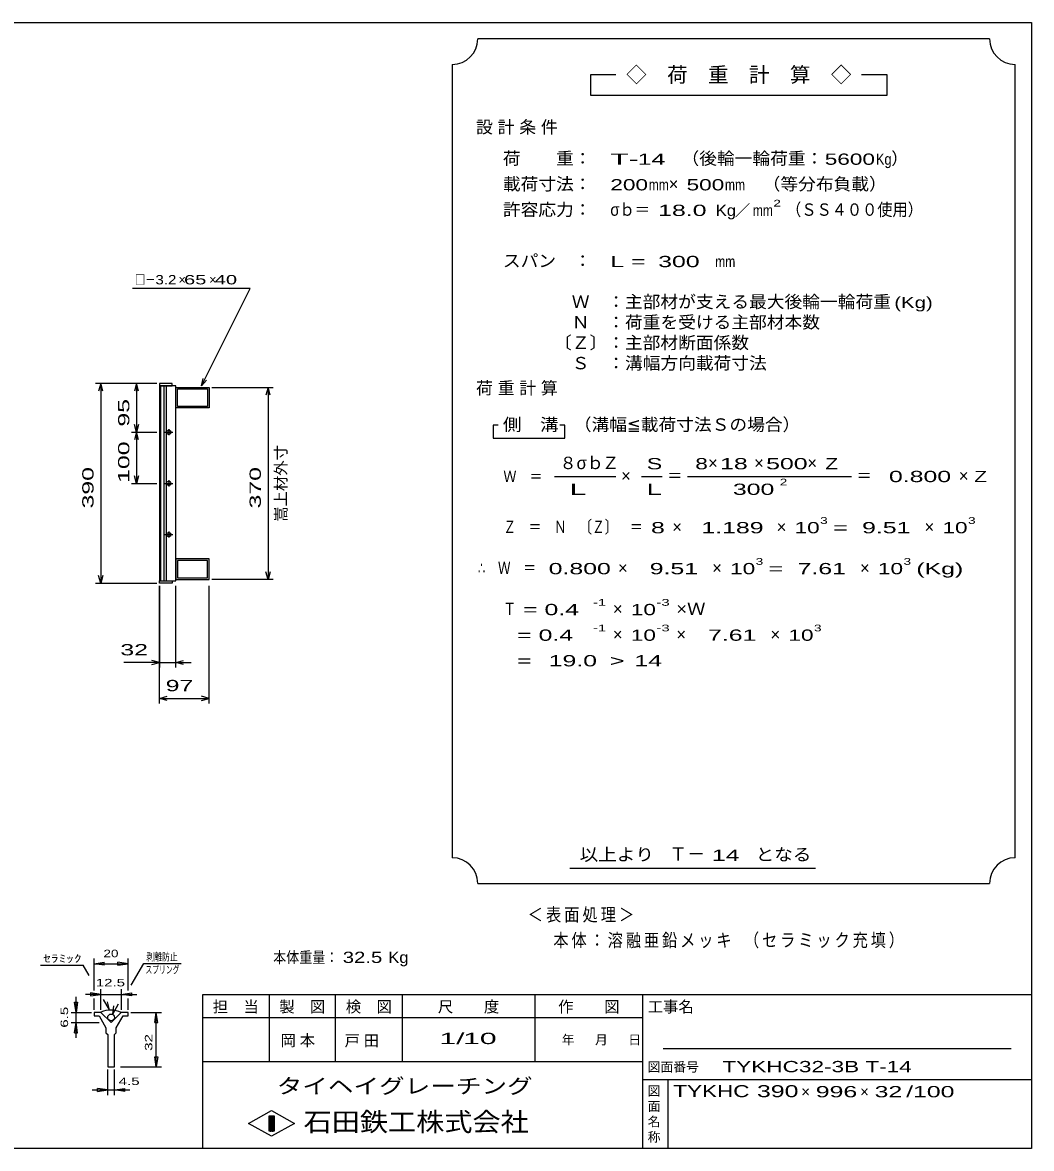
# Model space of a CAD drawing. Units: millimetres, scale not verified. Extents: x -1820 to 1724, y -1285 to 1059.
# Drawn here: x -248 to 1724, y -1141 to 1059 of the extents above; entities that cross this region are included whole.
import ezdxf
from ezdxf.enums import TextEntityAlignment as Align

# ---------------------------------------------------------------- set-up
doc = ezdxf.new("R2010")
doc.units = ezdxf.units.MM
doc.header["$LTSCALE"] = 10
for name, color, linetype, lineweight in [('0_2', 150, 'Continuous', 25), ('16', 3, 'Continuous', 25), ('22', 2, 'Continuous', 25), ('32', 4, 'Continuous', 25)]:
    doc.layers.add(name, color=color, linetype=linetype, lineweight=lineweight)
doc.styles.add('ベクトル', font='')
doc.styles.get('ベクトル').set_extended_font_data('ベクトル')

msp = doc.modelspace()

# ---------------------------------------------------------------- linework, layer by layer
at = {"layer": '0_2'}
for p, q in [((-1736, 1059), (1724, 1059)), ((1724, 1059), (1724, -1141)), ((1724, -841), (104, -841)), ((104, -841), (104, -1141)), ((234, -841), (234, -971)), ((364, -971), (364, -841)), ((494, -841), (494, -971)), ((754, -971), (754, -841)), ((964, -841), (964, -1141)), ((964, -886), (104, -886)), ((1684, -946), (1004, -946)), ((104, -971), (964, -971)), ((964, -1006), (1724, -1006)), ((1014, -1141), (1014, -1006)), ((194, -1092), (239, -1067)), ((234, -1077), (244, -1077)), ((234, -1107), (234, -1077)), ((234, -1077), (236, -1077)), ((236, -1077), (236, -1107)), ((238, -1107), (238, -1077)), ((238, -1077), (240, -1077)), ((239, -1067), (284, -1092)), ((240, -1077), (240, -1107)), ((242, -1107), (242, -1077)), ((242, -1077), (244, -1077)), ((244, -1077), (244, -1107)), ((244, -1077), (244, -1107)), ((239, -1117), (194, -1092)), ((284, -1092), (239, -1117)), ((244, -1107), (234, -1107)), ((236, -1107), (238, -1107)), ((240, -1107), (242, -1107)), ((1724, -1141), (-1736, -1141))]:
    msp.add_line(p, q, dxfattribs=at)
at = {"layer": '16'}
for p, q in [((45, 353.5), (20, 353.5)), ((20, 353.5), (20, 349)), ((45, 349), (45, 353.5)), ((20, 349), (45, 349)), ((20, 349), (20, -32)), ((52, 349), (20, 349)), ((22, 349), (22, -32)), ((29, -32), (29, 349)), ((33, 349), (33, -32)), ((52, -32), (52, 349)), ((52, 346), (117, 346)), ((52, 306), (52, 346)), ((55, 343), (114, 343)), ((55, 309), (55, 343)), ((114, 343), (114, 309)), ((117, 346), (117, 306)), ((114, 309), (55, 309)), ((117, 306), (52, 306)), ((38, 264.5), (38, 252.5)), ((30, 258.5), (46, 258.5)), ((40, 261.5), (36, 261.5)), ((36, 255.5), (40, 255.5)), ((30, 158.5), (46, 158.5)), ((40, 161.5), (36, 161.5)), ((36, 155.5), (40, 155.5)), ((38, 164.5), (38, 152.5)), ((30, 58.5), (46, 58.5)), ((40, 61.5), (36, 61.5)), ((36, 55.5), (40, 55.5)), ((38, 64.5), (38, 52.5)), ((117, 11), (52, 11)), ((52, 11), (52, -29)), ((114, 8), (55, 8)), ((55, 8), (55, -26)), ((114, -26), (114, 8)), ((117, -29), (117, 11)), ((20, -32), (45, -32)), ((20, -36.5), (20, -32)), ((20, -32), (52, -32)), ((45, -36.5), (20, -36.5)), ((45, -32), (45, -36.5)), ((52, -29), (117, -29)), ((55, -26), (114, -26))]:
    msp.add_line(p, q, dxfattribs=at)
for centre, radius, start, end in [((36, 258.5), 3, 90, 270), ((38, 258.5), 4, 46.6, 133.4), ((38, 258.5), 4, 226.6, 313.4), ((40, 258.5), 3, 270, 90), ((36, 158.5), 3, 90, 270), ((38, 158.5), 4, 46.6, 133.4), ((38, 158.5), 4, 226.6, 313.4), ((40, 158.5), 3, 270, 90), ((36, 58.5), 3, 90, 270), ((38, 58.5), 4, 46.6, 133.4), ((38, 58.5), 4, 226.6, 313.4), ((40, 58.5), 3, 270, 90)]:
    msp.add_arc(centre, radius, start, end, dxfattribs=at)
at = {"layer": '22', "color": 4}
for p, q in [((1642, 1027), (642, 1027)), ((592, 977), (592, -573)), ((1692, -573), (1692, 977)), ((912, 957), (862, 957)), ((862, 957), (862, 917)), ((1442, 957), (1392, 957)), ((1442, 917), (1442, 957)), ((862, 917), (1442, 917)), ((197, 539), (-33, 539)), ((102, 349), (197, 539)), ((15, 353.5), (-105, 353.5)), ((-95, 353.5), (-99, 338.5)), ((-91, 338.5), (-95, 353.5)), ((-95, 353.5), (-95, -36.5)), ((15, 353.5), (-35, 353.5)), ((-25, 353.5), (-29, 338.5)), ((-21, 338.5), (-25, 353.5)), ((-25, 353.5), (-25, 258.5)), ((102, 349), (105, 363.6)), ((102, 349), (112, 360)), ((122, 346), (242, 346)), ((232, 346), (228, 331)), ((236, 331), (232, 346)), ((232, 346), (232, -29)), ((-25, 258.5), (-29, 273.5)), ((-21, 273.5), (-25, 258.5)), ((682, 272), (672, 272)), ((672, 272), (672, 247)), ((812, 272), (802, 272)), ((812, 247), (812, 272)), ((-35, 258.5), (15, 258.5)), ((-25, 258.5), (-29, 243.5)), ((-21, 243.5), (-25, 258.5)), ((-25, 258.5), (-25, 158.5)), ((672, 247), (812, 247)), ((-35, 158.5), (15, 158.5)), ((-25, 158.5), (-29, 173.5)), ((-21, 173.5), (-25, 158.5)), ((792, 172), (912, 172)), ((962, 172), (1002, 172)), ((1052, 172), (1372, 172)), ((-95, -36.5), (-99, -21.5)), ((-91, -21.5), (-95, -36.5)), ((232, -29), (228, -14)), ((236, -14), (232, -29)), ((-105, -36.5), (15, -36.5)), ((20, -41.5), (20, -201.5)), ((20, -271.5), (20, -41.5)), ((52, -201.5), (52, -41.5)), ((117, -271.5), (117, -41.5)), ((242, -29), (122, -29)), ((20, -191.5), (-50, -191.5)), ((20, -191.5), (5, -187.5)), ((5, -195.5), (20, -191.5)), ((20, -191.5), (52, -191.5)), ((52, -191.5), (67, -187.5)), ((67, -195.5), (52, -191.5)), ((52, -191.5), (82, -191.5)), ((20, -261.5), (35, -257.5)), ((35, -265.5), (20, -261.5)), ((20, -261.5), (117, -261.5)), ((117, -261.5), (102, -257.5)), ((102, -265.5), (117, -261.5)), ((822, -593), (1302, -593)), ((642, -623), (1642, -623))]:
    msp.add_line(p, q, dxfattribs=at)
for centre, start, end in [((592, 1027), 270, 0), ((1692, 1027), 180, 270), ((592, -623), 0, 90), ((1692, -623), 90, 180)]:
    msp.add_arc(centre, 50, start, end, dxfattribs=at)
at = {"layer": '32'}
for p, q in [((-108, -832), (-108, -770)), ((-41.33, -832), (-41.33, -770)), ((-212.33, -783), (-129, -783)), ((-117.33, -803), (-129, -783)), ((-108, -780), (-88, -777)), ((-88, -783), (-108, -780)), ((-108, -780), (-41.33, -780)), ((-88, -783), (-88, -777)), ((-41.33, -780), (-61.33, -777)), ((-61.33, -783), (-61.33, -777)), ((-61.33, -783), (-41.33, -780)), ((-35.33, -821.67), (-11, -779.67)), ((-11, -779.67), (62.34, -779.67)), ((-94.67, -870), (-94.67, -830)), ((-54.67, -830), (-54.67, -870)), ((-143, -875), (-146, -855)), ((-146, -855), (-140, -855)), ((-143, -875), (-143, -845)), ((-140, -855), (-143, -875)), ((-94.67, -840), (-124.67, -840)), ((-94.67, -840), (-114.67, -837)), ((-114.67, -837), (-114.67, -843)), ((-114.67, -843), (-94.67, -840)), ((-108, -870), (-108, -848)), ((-94.67, -840), (-54.67, -840)), ((-78, -870), (-89.67, -850)), ((-78, -870), (-81.67, -854.33)), ((-54.67, -840), (-34.67, -837)), ((-34.67, -843), (-54.67, -840)), ((-54.67, -840), (-24.67, -840)), ((-41.33, -870), (-41.33, -848)), ((-34.67, -837), (-34.67, -843)), ((-153, -875), (-113, -875)), ((-143, -895), (-143, -875)), ((-108, -875), (-108, -881.67)), ((-94.67, -875), (-108, -875)), ((-74.67, -895), (-94.67, -875)), ((-54.67, -875), (-74.67, -895)), ((-71.33, -878.33), (-60, -858.33)), ((-71.33, -878.33), (-69, -862.33)), ((-41.33, -875), (-54.67, -875)), ((-41.33, -881.67), (-41.33, -875)), ((-36.33, -875), (23.67, -875)), ((10.67, -895), (13.67, -875)), ((16.67, -895), (13.67, -875)), ((13.67, -981.67), (13.67, -875)), ((-153, -895), (-98, -895)), ((-146, -915), (-143, -895)), ((-140, -915), (-143, -895)), ((-143, -925), (-143, -895)), ((-108, -881.67), (-98, -881.67)), ((-98, -881.67), (-84.67, -905)), ((-64.67, -905), (-51.33, -881.67)), ((-51.33, -881.67), (-41.33, -881.67)), ((10.67, -895), (16.67, -895)), ((-146, -915), (-140, -915)), ((-84.67, -905), (-84.67, -915)), ((-84.67, -915), (-81.33, -918.33)), ((-81.33, -918.33), (-81.33, -981.67)), ((-68, -918.33), (-64.67, -915)), ((-68, -981.67), (-68, -918.33)), ((-64.67, -915), (-64.67, -905)), ((13.67, -981.67), (10.67, -961.67)), ((10.67, -961.67), (16.67, -961.67)), ((16.67, -961.67), (13.67, -981.67)), ((-81.33, -981.67), (-68, -981.67)), ((-81.33, -1036.67), (-81.33, -986.67)), ((-68, -1036.67), (-68, -986.67)), ((-56.33, -981.67), (23.67, -981.67)), ((-111.33, -1026.67), (-81.33, -1026.67)), ((-81.33, -1026.67), (-101.33, -1023.67)), ((-101.33, -1029.67), (-101.33, -1023.67)), ((-101.33, -1029.67), (-81.33, -1026.67)), ((-81.33, -1026.67), (-68, -1026.67)), ((-68, -1026.67), (-48, -1023.67)), ((-48, -1029.67), (-68, -1026.67)), ((-68, -1026.67), (-38, -1026.67)), ((-48, -1029.67), (-48, -1023.67))]:
    msp.add_line(p, q, dxfattribs=at)
msp.add_circle((-74.67, -885), 6.67, dxfattribs=at)
msp.add_arc((-75, -920.68), 50, 66, 113, dxfattribs=at)

# ---------------------------------------------------------------- texts
at = {"layer": '0_2', "style": 'ベクトル'}
for s, height, p in [('担\u3000当', 21.99, (124, -864)), ('製\u3000図', 21.99, (254, -864)), ('検\u3000図', 21.99, (384, -864)), ('尺\u3000\u3000度', 21.99, (564, -864)), ('作\u3000\u3000図', 21.99, (799, -864)), ('工事名', 21.99, (974, -864)), ('年', 18.33, (806, -928.5)), ('月', 18.33, (871, -928.5)), ('日', 18.33, (936, -928.5)), ('図面番号', 18.33, (974, -981.5)), ('図', 18.33, (974, -1028.5)), ('面', 18.33, (974, -1058.5)), ('名', 18.33, (974, -1088.5)), ('称', 18.33, (974, -1118.5))]:
    msp.add_text(s, height=height, dxfattribs=at).set_placement(p, align=Align.MIDDLE_LEFT)
at = {"layer": '0_2', "color": 222, "style": 'ベクトル'}
for s, height, width, p in [('タイヘイグレーチング', 29.33, 1.25, (249, -1019)), ('石田鉄工株式会社', 36.66, 1.1, (301.5, -1089))]:
    msp.add_text(s, height=height, dxfattribs=dict(at, width=width)).set_placement(p, align=Align.MIDDLE_LEFT)
at = {"layer": '22', "style": 'ベクトル'}
for s, height, p in [('◇\u3000荷\u3000重\u3000計\u3000算\u3000◇', 29.33, (932, 957)), ('）', 24.19, (1450, 793.5)), ('×', 24.19, (1015, 743.5)), ('／', 21.99, (1144.5, 692)), ('×', 18.33, (57, 556.5)), ('×', 18.33, (117, 556.5)), ('８', 24.19, (802, 198.5)), ('σｂ', 24.19, (835, 198.5)), ('Ｚ', 24.19, (885, 198.5)), ('×', 24.19, (1092, 198.5)), ('×', 24.19, (1182, 198.5)), ('×', 24.19, (1286, 198.5)), ('×', 24.19, (922, 173.5)), ('×', 24.19, (1582, 173.5)), ('×', 24.19, (1022, 73.5)), ('×', 24.19, (1226, 73.5)), ('×', 24.19, (1515, 73.5)), ('×', 24.19, (916, -6.5)), ('×', 24.19, (1100, -6.5)), ('×', 24.19, (1389, -6.5)), ('×', 24.19, (906, -86.5)), ('×', 24.19, (906, -136.5)), ('×', 24.19, (1030, -136.5)), ('×', 24.19, (1214, -136.5)), ('Ｔ－', 25.66, (1016, -565.5)), ('×', 21.99, (1274, -1030)), ('×', 21.99, (1389, -1030))]:
    msp.add_text(s, height=height, dxfattribs=at).set_placement(p, align=Align.MIDDLE_LEFT)
for s, height, width, p in [('荷\u3000\u3000重：\u3000', 24.19, 1.05, (691, 793.5)), ('T-', 21.99, 2, (901, 792)), (' 14 ', 21.99, 1.65, (941, 792)), ('（後輪一輪荷重：', 24.19, 1.05, (1040, 793.5)), ('5600', 21.99, 1.5, (1320, 792)), ('Kg', 21.99, 0.85, (1420, 792)), ('載荷寸法：\u3000', 24.19, 1.05, (691, 743.5)), ('200', 21.99, 1.5, (901, 742)), ('mm', 21.99, 0.8, (976, 742)), ('500', 21.99, 1.5, (1050, 742)), ('mm', 21.99, 0.8, (1125, 742)), ('\u3000（等分布負載）', 24.19, 1.05, (1164, 743.5)), ('許容応力：\u3000', 24.19, 1.05, (691, 693.5)), ('σｂ＝', 24.19, 0.9, (901, 693.5)), ('2', 13.2, 1.5, (1219.5, 706)), ('（ＳＳ４００使用）', 24.19, 0.9, (1244.5, 693.5)), (' 18.0', 21.99, 1.65, (981, 692)), ('Kg', 21.99, 1.1, (1107, 692)), ('mm', 21.99, 0.8, (1179.5, 692)), ('スパン\u3000：\u3000', 24.19, 1.05, (691, 593.5)), ('L = ', 21.99, 1.65, (901, 592)), (' 300 ', 21.99, 1.65, (981, 592)), ('mm', 21.99, 0.8, (1106, 592)), ('□－', 18.33, 0.8, (-28, 556.5)), ('3.2', 18.33, 1.2, (12, 556.5)), (' 65 ', 18.33, 1.6, (57, 556.5)), (' 40 ', 18.33, 1.6, (117, 556.5)), ('\u3000Ｗ\u3000：主部材が支える最大後輪一輪荷重', 24.19, 1.05, (791, 513.5)), ('(Kg)', 21.99, 1.35, (1456, 512)), ('\u3000Ｎ\u3000：荷重を受ける主部材本数', 24.19, 1.05, (791, 473.5)), ('〔Ｚ〕：主部材断面係数', 24.19, 1.05, (791, 433.5)), ('\u3000Ｓ\u3000：溝幅方向載荷寸法', 24.19, 1.05, (791, 393.5)), ('側\u3000溝', 24.19, 1.1, (691, 273.5)), ('\u3000（溝幅≦載荷寸法Ｓの場合）', 24.19, 1.05, (795, 273.5)), ('S', 21.99, 1.55, (972, 197)), ('8', 21.99, 1.5, (1067, 197)), (' 18 ', 21.99, 1.65, (1102, 197)), (' 500 ', 21.99, 1.65, (1192, 197)), ('Z', 21.99, 1.4, (1321, 197)), ('Ｗ\u3000＝', 21.99, 0.85, (692, 172)), ('＝', 24.19, 0.9, (1012, 173.5)), ('＝', 24.19, 0.9, (1382, 173.5)), (' 0.800', 21.99, 1.65, (1432, 172)), ('Z', 21.99, 1.4, (1612, 172)), ('L', 21.99, 1.8, (972, 147)), (' 300 ', 21.99, 1.65, (1127, 147)), ('2', 13.2, 1.5, (1232, 161)), ('Ｚ\u3000＝\u3000Ｎ\u3000〔Ｚ〕\u3000＝', 24.19, 0.75, (692, 73.5)), ('3', 13.2, 1.5, (1311, 86)), ('3', 13.2, 1.5, (1600, 86)), (' 8 ', 21.99, 1.65, (967, 72)), ('  1.189', 21.99, 1.65, (1052, 72)), ('10', 21.99, 1.5, (1261, 72)), ('=', 21.99, 1.7, (1336, 72)), ('  9.51', 21.99, 1.65, (1366, 72)), ('10', 21.99, 1.5, (1550, 72)), ('∴\u3000Ｗ\u3000＝', 24.19, 0.75, (642, -6.5)), (' 0.800', 21.99, 1.65, (767, -8)), ('  9.51', 21.99, 1.65, (951, -8)), ('10', 21.99, 1.5, (1135, -8)), ('3', 13.2, 1.5, (1185, 6)), ('  7.61', 21.99, 1.65, (1240, -8)), ('10', 21.99, 1.5, (1424, -8)), ('3', 13.2, 1.5, (1474, 6)), ('(Kg)', 21.99, 1.65, (1499, -8)), ('=', 21.99, 1.7, (1210, -8)), ('Ｔ', 24.19, 0.75, (692, -86.5)), (' = 0.4', 21.99, 1.65, (717, -88)), ('-1', 13.2, 1.65, (867, -74)), ('10', 21.99, 1.5, (941, -88)), ('-3', 13.2, 1.65, (991, -74)), ('×Ｗ', 24.19, 1.1, (1030, -86.5)), ('  = 0.4', 21.99, 1.65, (692, -138)), ('-1', 13.2, 1.65, (867, -124)), ('10', 21.99, 1.5, (941, -138)), ('-3', 13.2, 1.65, (991, -124)), ('  7.61', 21.99, 1.65, (1065, -138)), ('10', 21.99, 1.5, (1249, -138)), ('3', 13.2, 1.5, (1299, -124)), (' 32 ', 21.99, 1.65, (-70, -166.5)), ('  =', 21.99, 1.65, (692, -188)), (' 19.0', 21.99, 1.65, (767, -188)), ('>', 21.99, 1.7, (899.5, -188)), (' 14 ', 21.99, 1.65, (934.5, -188)), (' 97 ', 21.99, 1.65, (18.5, -236.5)), ('以上より\u3000', 24.19, 1.1, (841, -566.5)), (' 14 ', 21.99, 1.65, (1086, -568)), ('となる', 24.19, 1.1, (1185, -566.5)), ('本体重量：', 21.99, 0.85, (242, -767.5)), (' 32.5', 21.99, 1.35, (367, -767.5)), ('Kg', 21.99, 1.1, (467, -767.5)), ('1/', 21.99, 2, (567, -926)), (' 10 ', 21.99, 2, (597, -926)), ('TYKHC32-3B T-14', 21.99, 1.5, (1120, -981)), ('TYKHC', 23.46, 1.4, (1024, -1029)), (' 390 ', 23.46, 1.55, (1174, -1029)), (' 996 ', 21.99, 1.65, (1289, -1030)), (' 32 ', 21.99, 1.65, (1404, -1030)), ('/', 21.99, 1.65, (1479, -1030)), (' 100 ', 21.99, 1.65, (1479, -1030))]:
    msp.add_text(s, height=height, dxfattribs=dict(at, width=width)).set_placement(p, align=Align.MIDDLE_LEFT)
at = {"layer": '22', "style": 'ベクトル', "width": 1.65}
for s, p in [(' 95 ', (-50, 256)), (' 100 ', (-50, 146)), (' 390 ', (-120, 96)), (' 370', (207, 96))]:
    msp.add_text(s, height=21.99, rotation=90, dxfattribs=at).set_placement(p, align=Align.MIDDLE_LEFT)
at = {"layer": '22', "style": 'ベクトル'}
msp.add_text('嵩上材外寸', height=21.99, rotation=90, dxfattribs=at).set_placement((257, 83.5), align=Align.MIDDLE_LEFT)
at = {"layer": '22', "attachment_point": 4, "style": 'ベクトル'}
for s, insert, char_height in [('\\T1.28;設計条件', (638.5, 853.5), 24.19), ('\\T1.28;荷重計算', (638.5, 343.5), 24.19), ('\\T1.5;\\W2;\\~L\\~', (797, 147), 21.99), ('\\T1.2;\\W0.85;＜表面処理＞', (739.5, -685.5), 25.66), ('\\T1.19;\\W0.85;本体：溶融亜鉛メッキ', (789.5, -735.5), 25.66), ('\\T1.19;\\W0.85;（セラミック充填）', (1162, -735.5), 25.66), ('\\T1.25;岡本\u3000', (256.5, -931), 21.99), ('\\T1.25;戸田\u3000', (381.5, -931.5), 21.99)]:
    msp.add_mtext(s, dxfattribs=dict(at, insert=insert, char_height=char_height))
at = {"layer": '32', "color": 2, "style": 'ベクトル'}
for s, width, p in [('ｾﾗﾐｯｸ', 1.5, (-207.33, -770)), ('20', 1.35, (-89.67, -760)), ('剥離防止', 0.75, (-6, -766.67)), ('スプリング', 0.65, (-7.66, -791.67)), ('12.5', 1.5, (-104.67, -817)), (' 4.5 ', 1.5, (-68, -1009.67))]:
    msp.add_text(s, height=14.66, dxfattribs=dict(at, width=width)).set_placement(p, align=Align.MIDDLE_LEFT)
at = {"layer": '32', "color": 2, "style": 'ベクトル', "width": 1.5}
for s, p in [('6.5', (-166, -905)), (' 32 ', (-1.33, -958.33))]:
    msp.add_text(s, height=14.66, rotation=90, dxfattribs=at).set_placement(p, align=Align.MIDDLE_LEFT)

doc.saveas('drawing.dxf')
